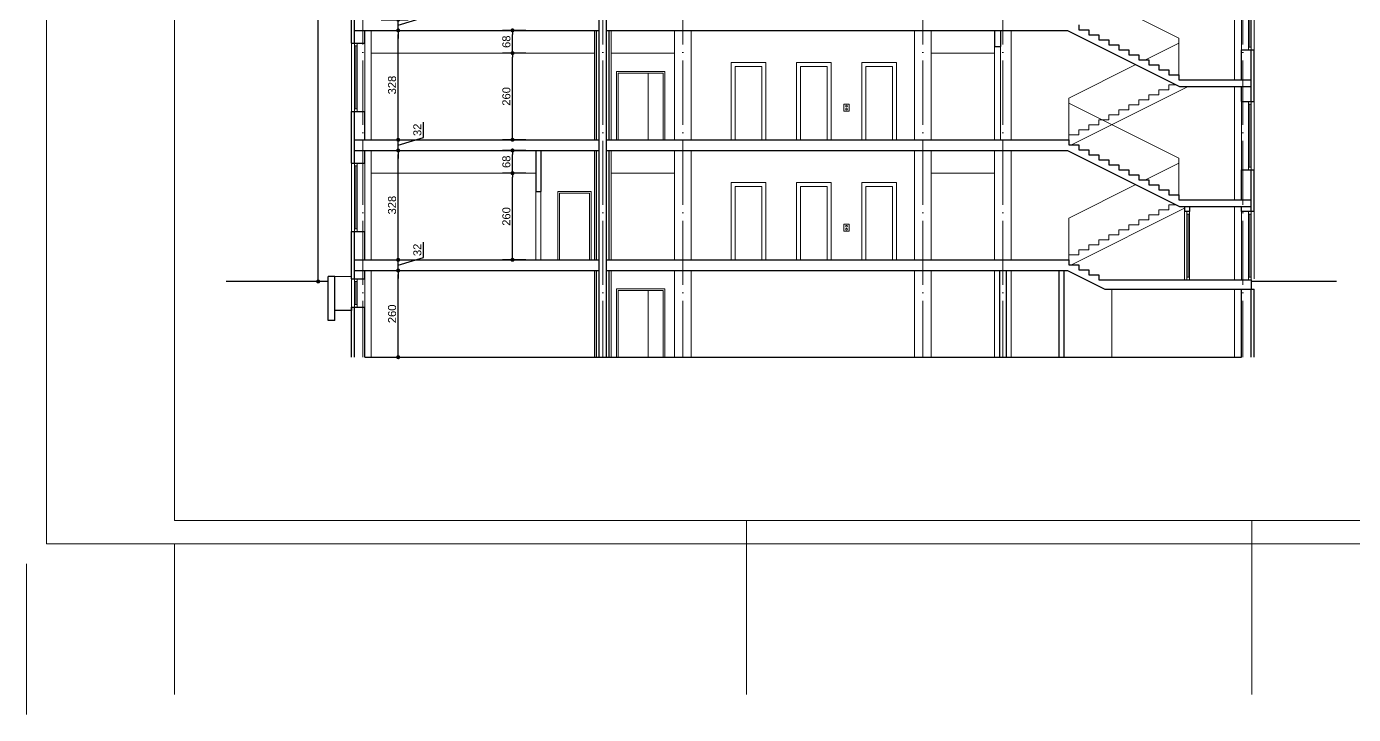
# Model space of a CAD drawing. Header units: millimetres. Extents: x 54 to 8480, y -22812 to 17434.
# Drawn here: x 2169 to 6150, y -22812 to -20749 of the extents above; entities that cross this region are included whole.
import ezdxf

# ---------------------------------------------------------------- set-up
doc = ezdxf.new("R2010")
doc.units = ezdxf.units.MM
doc.linetypes.add('ACAD_ISO04W100', pattern=[30, 24, -3, 0, -3])
for name, color, linetype, lineweight in [('PLATFORMA', 7, 'Continuous', 0), ('STOLARKA', 97, 'Continuous', 0), ('wymiary', 150, 'Continuous', 0)]:
    doc.layers.add(name, color=color, linetype=linetype, lineweight=lineweight)
doc.styles.get("Standard").update_dxf_attribs({"font": 'arial.ttf'})
doc.dimstyles.new('ISO-25', dxfattribs={"dimtxt": 24, "dimasz": 12, "dimexe": 30, "dimexo": 30, "dimgap": 6, "dimtad": 1, "dimdec": 0, "dimtxsty": 'Standard', "dimblk": 'DOT', "dimcen": 2.5, "dimadec": 0, "dimazin": 0, "dimtfac": 1, "dimtdec": 0, "dimtmove": 0, "dimatfit": 3, "dimldrblk": 'DOT', "dimfxl": 1, "dimarcsym": 0})

# ---------------------------------------------------------------- blocks, each defined once
blk = doc.blocks.new('A$C41D605FD')
at = {"linetype": 'Continuous', "lineweight": 0}
for points in [[(-100, 0), (0, 0), (0, 205), (-100, 205)], [(-95, 0), (-5, 0), (-5, 200), (-95, 200)]]:
    blk.add_lwpolyline(points, close=True, dxfattribs=at)
blk = doc.blocks.new('A$C68801B34')
at = {"linetype": 'Continuous', "lineweight": 0}
for points in [[(-145, 0), (0, 0), (0, 205), (-145, 205)], [(-140, 0), (-50, 0), (-50, 200), (-140, 200)], [(-50, 200), (-5, 200), (-5, 0), (-50, 0)]]:
    blk.add_lwpolyline(points, close=True, dxfattribs=at)
blk = doc.blocks.new('_Dot')
at = {"color": 0, "linetype": 'ByBlock', "lineweight": -2}
blk.add_line((-0.5, 0), (-1, 0), dxfattribs=at)
at = {"color": 0, "linetype": 'ByBlock', "lineweight": 0, "const_width": 0.5}
blk.add_lwpolyline([(-0.25, 0, 1), (0.25, 0, 1)], format="xyb", close=True, dxfattribs=at)
blk = doc.blocks.new('*D838')
at = {"layer": 'Defpoints', "color": 0, "linetype": 'Continuous', "lineweight": 0}
for p in [(3202.6, -21480.6), (3284, -21480.6), (3202.6, -21740.6)]:
    blk.add_point(p, dxfattribs=at)
at = {"layer": 'wymiary', "color": 0, "linetype": 'Continuous', "lineweight": -2}
for p, q in [((3232.6, -21480.6), (3314, -21480.6)), ((3284, -21728.6), (3284, -21492.6)), ((3232.6, -21740.6), (3314, -21740.6))]:
    blk.add_line(p, q, dxfattribs=at)
at = {"layer": 'wymiary', "color": 0, "linetype": 'Continuous', "lineweight": -2, "xscale": 12, "yscale": 12, "zscale": 12}
for p, rotation in [((3284, -21480.6), 90), ((3284, -21740.6), 270)]:
    blk.add_blockref('_Dot', p, dxfattribs=dict(at, rotation=rotation))
at = {"layer": 'wymiary', "color": 0, "linetype": 'Continuous', "lineweight": 0, "insert": (3265.7, -21610.6), "char_height": 24, "attachment_point": 5, "rotation": 90}
blk.add_mtext('260', dxfattribs=at)
blk = doc.blocks.new('*D839')
at = {"layer": 'Defpoints', "color": 0, "linetype": 'Continuous', "lineweight": 0}
for p in [(3202.6, -21448.6), (3284, -21448.6), (3202.6, -21480.6)]:
    blk.add_point(p, dxfattribs=at)
at = {"layer": 'wymiary', "color": 0, "linetype": 'Continuous', "lineweight": -2}
for p, q in [((3359.8, -21441.9), (3359.8, -21395.8)), ((3232.6, -21448.6), (3314, -21448.6)), ((3284, -21436.6), (3284, -21424.6)), ((3284, -21464.6), (3359.8, -21441.9)), ((3284, -21480.6), (3284, -21448.6)), ((3284, -21480.6), (3284, -21448.6)), ((3232.6, -21480.6), (3314, -21480.6)), ((3284, -21492.6), (3284, -21504.6))]:
    blk.add_line(p, q, dxfattribs=at)
at = {"layer": 'wymiary', "color": 0, "linetype": 'Continuous', "lineweight": -2, "xscale": 12, "yscale": 12, "zscale": 12}
for p, rotation in [((3284, -21448.6), 270), ((3284, -21480.6), 90)]:
    blk.add_blockref('_Dot', p, dxfattribs=dict(at, rotation=rotation))
at = {"layer": 'wymiary', "color": 0, "linetype": 'Continuous', "lineweight": 0, "insert": (3341.5, -21418.8), "char_height": 24, "attachment_point": 5, "rotation": 90}
blk.add_mtext('32', dxfattribs=at)
blk = doc.blocks.new('*D840')
at = {"layer": 'Defpoints', "color": 0, "linetype": 'Continuous', "lineweight": 0}
for p in [(3202.6, -21120.6), (3284, -21120.6), (3202.6, -21448.6)]:
    blk.add_point(p, dxfattribs=at)
at = {"layer": 'wymiary', "color": 0, "linetype": 'Continuous', "lineweight": -2}
for p, q in [((3232.6, -21120.6), (3314, -21120.6)), ((3284, -21436.6), (3284, -21132.6)), ((3232.6, -21448.6), (3314, -21448.6))]:
    blk.add_line(p, q, dxfattribs=at)
at = {"layer": 'wymiary', "color": 0, "linetype": 'Continuous', "lineweight": -2, "xscale": 12, "yscale": 12, "zscale": 12}
for p, rotation in [((3284, -21120.6), 90), ((3284, -21448.6), 270)]:
    blk.add_blockref('_Dot', p, dxfattribs=dict(at, rotation=rotation))
at = {"layer": 'wymiary', "color": 0, "linetype": 'Continuous', "lineweight": 0, "insert": (3265.7, -21284.6), "char_height": 24, "attachment_point": 5, "rotation": 90}
blk.add_mtext('328', dxfattribs=at)
blk = doc.blocks.new('*D841')
at = {"layer": 'Defpoints', "color": 0, "linetype": 'Continuous', "lineweight": 0}
for p in [(3202.6, -21088.6), (3284, -21088.6), (3202.6, -21120.6)]:
    blk.add_point(p, dxfattribs=at)
at = {"layer": 'wymiary', "color": 0, "linetype": 'Continuous', "lineweight": -2}
for p, q in [((3359.8, -21081.9), (3359.8, -21035.8)), ((3232.6, -21088.6), (3314, -21088.6)), ((3284, -21076.6), (3284, -21064.6)), ((3284, -21104.6), (3359.8, -21081.9)), ((3284, -21120.6), (3284, -21088.6)), ((3284, -21120.6), (3284, -21088.6)), ((3232.6, -21120.6), (3314, -21120.6)), ((3284, -21132.6), (3284, -21144.6))]:
    blk.add_line(p, q, dxfattribs=at)
at = {"layer": 'wymiary', "color": 0, "linetype": 'Continuous', "lineweight": -2, "xscale": 12, "yscale": 12, "zscale": 12}
for p, rotation in [((3284, -21088.6), 270), ((3284, -21120.6), 90)]:
    blk.add_blockref('_Dot', p, dxfattribs=dict(at, rotation=rotation))
at = {"layer": 'wymiary', "color": 0, "linetype": 'Continuous', "lineweight": 0, "insert": (3341.5, -21058.8), "char_height": 24, "attachment_point": 5, "rotation": 90}
blk.add_mtext('32', dxfattribs=at)
blk = doc.blocks.new('*D842')
at = {"layer": 'Defpoints', "color": 0, "linetype": 'Continuous', "lineweight": 0}
for p in [(3202.6, -20760.6), (3284, -20760.6), (3202.6, -21088.6)]:
    blk.add_point(p, dxfattribs=at)
at = {"layer": 'wymiary', "color": 0, "linetype": 'Continuous', "lineweight": -2}
for p, q in [((3232.6, -20760.6), (3314, -20760.6)), ((3284, -21076.6), (3284, -20772.6)), ((3232.6, -21088.6), (3314, -21088.6))]:
    blk.add_line(p, q, dxfattribs=at)
at = {"layer": 'wymiary', "color": 0, "linetype": 'Continuous', "lineweight": -2, "xscale": 12, "yscale": 12, "zscale": 12}
for p, rotation in [((3284, -20760.6), 90), ((3284, -21088.6), 270)]:
    blk.add_blockref('_Dot', p, dxfattribs=dict(at, rotation=rotation))
at = {"layer": 'wymiary', "color": 0, "linetype": 'Continuous', "lineweight": 0, "insert": (3265.7, -20924.6), "char_height": 24, "attachment_point": 5, "rotation": 90}
blk.add_mtext('328', dxfattribs=at)
blk = doc.blocks.new('*D843')
at = {"layer": 'Defpoints', "color": 0, "linetype": 'Continuous', "lineweight": 0}
for p in [(3202.6, -20728.6), (3284, -20728.6), (3202.6, -20760.6)]:
    blk.add_point(p, dxfattribs=at)
at = {"layer": 'wymiary', "color": 0, "linetype": 'Continuous', "lineweight": -2}
for p, q in [((3359.8, -20721.9), (3359.8, -20675.8)), ((3232.6, -20728.6), (3314, -20728.6)), ((3284, -20716.6), (3284, -20704.6)), ((3284, -20744.6), (3359.8, -20721.9)), ((3284, -20760.6), (3284, -20728.6)), ((3284, -20760.6), (3284, -20728.6)), ((3232.6, -20760.6), (3314, -20760.6)), ((3284, -20772.6), (3284, -20784.6))]:
    blk.add_line(p, q, dxfattribs=at)
at = {"layer": 'wymiary', "color": 0, "linetype": 'Continuous', "lineweight": -2, "xscale": 12, "yscale": 12, "zscale": 12}
for p, rotation in [((3284, -20728.6), 270), ((3284, -20760.6), 90)]:
    blk.add_blockref('_Dot', p, dxfattribs=dict(at, rotation=rotation))
at = {"layer": 'wymiary', "color": 0, "linetype": 'Continuous', "lineweight": 0, "insert": (3341.5, -20698.8), "char_height": 24, "attachment_point": 5, "rotation": 90}
blk.add_mtext('32', dxfattribs=at)
blk = doc.blocks.new('*D853')
at = {"layer": 'Defpoints', "color": 0, "linetype": 'Continuous', "lineweight": 0}
for p in [(3626.9, -21188.6), (3696.6, -21188.6), (3696.6, -21448.6)]:
    blk.add_point(p, dxfattribs=at)
at = {"layer": 'wymiary', "color": 0, "linetype": 'Continuous', "lineweight": -2}
for p, q in [((3666.6, -21188.6), (3596.9, -21188.6)), ((3626.9, -21436.6), (3626.9, -21200.6)), ((3666.6, -21448.6), (3596.9, -21448.6))]:
    blk.add_line(p, q, dxfattribs=at)
at = {"layer": 'wymiary', "color": 0, "linetype": 'Continuous', "lineweight": -2, "xscale": 12, "yscale": 12, "zscale": 12}
for p, rotation in [((3626.9, -21188.6), 90), ((3626.9, -21448.6), 270)]:
    blk.add_blockref('_Dot', p, dxfattribs=dict(at, rotation=rotation))
at = {"layer": 'wymiary', "color": 0, "linetype": 'Continuous', "lineweight": 0, "insert": (3608.6, -21318.6), "char_height": 24, "attachment_point": 5, "rotation": 90}
blk.add_mtext('260', dxfattribs=at)
blk = doc.blocks.new('*D854')
at = {"layer": 'Defpoints', "color": 0, "linetype": 'Continuous', "lineweight": 0}
for p in [(3626.9, -21120.6), (3696.6, -21120.6), (3696.6, -21188.6)]:
    blk.add_point(p, dxfattribs=at)
at = {"layer": 'wymiary', "color": 0, "linetype": 'Continuous', "lineweight": -2}
for p, q in [((3666.6, -21120.6), (3596.9, -21120.6)), ((3626.9, -21176.6), (3626.9, -21132.6)), ((3666.6, -21188.6), (3596.9, -21188.6))]:
    blk.add_line(p, q, dxfattribs=at)
at = {"layer": 'wymiary', "color": 0, "linetype": 'Continuous', "lineweight": -2, "xscale": 12, "yscale": 12, "zscale": 12}
for p, rotation in [((3626.9, -21120.6), 90), ((3626.9, -21188.6), 270)]:
    blk.add_blockref('_Dot', p, dxfattribs=dict(at, rotation=rotation))
at = {"layer": 'wymiary', "color": 0, "linetype": 'Continuous', "lineweight": 0, "insert": (3608.6, -21154.6), "char_height": 24, "attachment_point": 5, "rotation": 90}
blk.add_mtext('68', dxfattribs=at)
blk = doc.blocks.new('*D828')
at = {"layer": 'Defpoints', "color": 0, "linetype": 'Continuous', "lineweight": 0}
for p in [(3626.9, -20828.6), (3696.6, -20828.6), (3696.6, -21088.6)]:
    blk.add_point(p, dxfattribs=at)
at = {"layer": 'wymiary', "color": 0, "linetype": 'Continuous', "lineweight": -2}
for p, q in [((3666.6, -20828.6), (3596.9, -20828.6)), ((3626.9, -21076.6), (3626.9, -20840.6)), ((3666.6, -21088.6), (3596.9, -21088.6))]:
    blk.add_line(p, q, dxfattribs=at)
at = {"layer": 'wymiary', "color": 0, "linetype": 'Continuous', "lineweight": -2, "xscale": 12, "yscale": 12, "zscale": 12}
for p, rotation in [((3626.9, -20828.6), 90), ((3626.9, -21088.6), 270)]:
    blk.add_blockref('_Dot', p, dxfattribs=dict(at, rotation=rotation))
at = {"layer": 'wymiary', "color": 0, "linetype": 'Continuous', "lineweight": 0, "insert": (3608.6, -20958.6), "char_height": 24, "attachment_point": 5, "rotation": 90}
blk.add_mtext('260', dxfattribs=at)
blk = doc.blocks.new('*D829')
at = {"layer": 'Defpoints', "color": 0, "linetype": 'Continuous', "lineweight": 0}
for p in [(3626.9, -20760.6), (3696.6, -20760.6), (3696.6, -20828.6)]:
    blk.add_point(p, dxfattribs=at)
at = {"layer": 'wymiary', "color": 0, "linetype": 'Continuous', "lineweight": -2}
for p, q in [((3666.6, -20760.6), (3596.9, -20760.6)), ((3626.9, -20816.6), (3626.9, -20772.6)), ((3666.6, -20828.6), (3596.9, -20828.6))]:
    blk.add_line(p, q, dxfattribs=at)
at = {"layer": 'wymiary', "color": 0, "linetype": 'Continuous', "lineweight": -2, "xscale": 12, "yscale": 12, "zscale": 12}
for p, rotation in [((3626.9, -20760.6), 90), ((3626.9, -20828.6), 270)]:
    blk.add_blockref('_Dot', p, dxfattribs=dict(at, rotation=rotation))
at = {"layer": 'wymiary', "color": 0, "linetype": 'Continuous', "lineweight": 0, "insert": (3608.6, -20794.6), "char_height": 24, "attachment_point": 5, "rotation": 90}
blk.add_mtext('68', dxfattribs=at)
blk = doc.blocks.new('*D855')
at = {"layer": 'Defpoints', "color": 0, "linetype": 'Continuous', "lineweight": 0}
for p in [(3043.9, -18930.6), (3143.6, -18930.6), (3073.6, -21513.6)]:
    blk.add_point(p, dxfattribs=at)
at = {"layer": 'wymiary', "color": 0, "linetype": 'Continuous', "lineweight": -2}
for p, q in [((3113.6, -18930.6), (3013.9, -18930.6)), ((3043.9, -21501.6), (3043.9, -18942.6)), ((3043.6, -21513.6), (3013.9, -21513.6))]:
    blk.add_line(p, q, dxfattribs=at)
at = {"layer": 'wymiary', "color": 0, "linetype": 'Continuous', "lineweight": -2, "xscale": 12, "yscale": 12, "zscale": 12}
for p, rotation in [((3043.9, -18930.6), 90), ((3043.9, -21513.6), 270)]:
    blk.add_blockref('_Dot', p, dxfattribs=dict(at, rotation=rotation))
at = {"layer": 'wymiary', "color": 0, "linetype": 'Continuous', "lineweight": 0, "insert": (3025.6, -20222.1), "char_height": 24, "attachment_point": 5, "rotation": 90}
blk.add_mtext('2583', dxfattribs=at)

msp = doc.modelspace()

# ---------------------------------------------------------------- linework, layer by layer
at = {"color": 132, "linetype": 'ACAD_ISO04W100', "lineweight": 0, "ltscale": 8}
for p, q in [((3177.6, -18930.6), (3177.6, -21740.6)), ((3897.6, -18930.6), (3897.6, -21740.6)), ((4137.6, -18930.6), (4137.6, -21740.6)), ((4857.6, -18930.6), (4857.6, -21740.6)), ((5097.6, -18930.6), (5097.6, -21740.6)), ((5817.6, -18930.6), (5817.6, -21740.6))]:
    msp.add_line(p, q, dxfattribs=at)
at = {"linetype": 'Continuous', "lineweight": 30}
for p, q in [((3886.6, -21740.6), (3886.6, -18930.6)), ((3908.6, -21740.6), (3908.6, -18930.6)), ((3143.6, -20798.6), (3143.6, -20643.6)), ((3152.6, -20798.6), (3152.6, -20643.6)), ((3152.6, -20760.6), (3886.6, -20760.6)), ((3183.6, -20798.6), (3183.6, -20760.6)), ((3878.6, -21088.6), (3878.6, -20760.6)), ((3908.6, -20760.6), (5292.1, -20760.6)), ((3916.6, -21088.6), (3916.6, -20760.6)), ((5072.6, -20760.6), (5072.6, -20808.6)), ((5090.6, -20760.6), (5090.6, -20808.6)), ((5292.1, -20760.6), (5628.1, -20928.6)), ((5326.1, -20743.6), (5326.1, -20758.6)), ((5326.1, -20758.6), (5356.1, -20758.6)), ((5356.1, -20758.6), (5356.1, -20773.6)), ((5356.1, -20773.6), (5386.1, -20773.6)), ((5386.1, -20773.6), (5386.1, -20788.6)), ((3143.6, -20798.6), (3183.6, -20798.6)), ((5072.6, -20808.6), (5090.6, -20808.6)), ((5386.1, -20788.6), (5416.1, -20788.6)), ((5416.1, -20788.6), (5416.1, -20803.6)), ((5416.1, -20803.6), (5446.1, -20803.6)), ((5446.1, -20803.6), (5446.1, -20818.6)), ((5446.1, -20818.6), (5476.1, -20818.6)), ((5476.1, -20818.6), (5476.1, -20833.6)), ((5814.1, -20908.6), (5814.1, -20818.6)), ((5814.1, -20818.6), (5851.6, -20818.6)), ((5842.6, -20973.6), (5842.6, -20818.6)), ((5851.6, -20973.6), (5851.6, -20818.6)), ((5476.1, -20833.6), (5506.1, -20833.6)), ((5506.1, -20833.6), (5506.1, -20848.6)), ((5506.1, -20848.6), (5536.1, -20848.6)), ((5536.1, -20848.6), (5536.1, -20863.6)), ((5536.1, -20863.6), (5566.1, -20863.6)), ((5566.1, -20863.6), (5566.1, -20878.6)), ((5566.1, -20878.6), (5596.1, -20878.6)), ((5596.1, -20878.6), (5596.1, -20893.6)), ((5596.1, -20893.6), (5626.1, -20893.6)), ((5626.1, -20893.6), (5626.1, -20908.6)), ((5626.1, -20908.6), (5842.6, -20908.6)), ((5628.1, -20928.6), (5842.6, -20928.6)), ((5814.1, -20973.6), (5814.1, -20928.6)), ((5814.1, -20973.6), (5851.6, -20973.6)), ((3143.6, -21158.6), (3143.6, -21003.6)), ((3143.6, -21003.6), (3183.6, -21003.6)), ((3152.6, -21158.6), (3152.6, -21003.6)), ((3183.6, -21088.6), (3183.6, -21003.6)), ((3152.6, -21088.6), (3886.6, -21088.6)), ((3908.6, -21088.6), (5296.1, -21088.6)), ((5296.1, -21088.6), (5296.1, -21103.6)), ((3152.6, -21120.6), (3886.6, -21120.6)), ((3183.6, -21158.6), (3183.6, -21120.6)), ((3696.6, -21120.6), (3696.6, -21243.6)), ((3711.6, -21120.6), (3711.6, -21243.6)), ((3878.6, -21448.6), (3878.6, -21120.6)), ((3908.6, -21120.6), (5292.1, -21120.6)), ((3916.6, -21448.6), (3916.6, -21120.6)), ((5292.1, -21120.6), (5628.1, -21288.6)), ((5296.1, -21103.6), (5326.1, -21103.6)), ((5326.1, -21103.6), (5326.1, -21118.6)), ((5326.1, -21118.6), (5356.1, -21118.6)), ((5356.1, -21118.6), (5356.1, -21133.6)), ((5356.1, -21133.6), (5386.1, -21133.6)), ((5386.1, -21133.6), (5386.1, -21148.6)), ((3143.6, -21158.6), (3183.6, -21158.6)), ((5386.1, -21148.6), (5416.1, -21148.6)), ((5416.1, -21148.6), (5416.1, -21163.6)), ((5416.1, -21163.6), (5446.1, -21163.6)), ((5446.1, -21163.6), (5446.1, -21178.6)), ((5446.1, -21178.6), (5476.1, -21178.6)), ((5476.1, -21178.6), (5476.1, -21193.6)), ((5476.1, -21193.6), (5506.1, -21193.6)), ((5506.1, -21193.6), (5506.1, -21208.6)), ((5506.1, -21208.6), (5536.1, -21208.6)), ((5536.1, -21208.6), (5536.1, -21223.6)), ((5814.1, -21268.6), (5814.1, -21178.6)), ((5814.1, -21178.6), (5851.6, -21178.6)), ((5842.6, -21303.6), (5842.6, -21178.6)), ((5851.6, -21303.6), (5851.6, -21178.6)), ((3696.6, -21243.6), (3711.6, -21243.6)), ((5536.1, -21223.6), (5566.1, -21223.6)), ((5566.1, -21223.6), (5566.1, -21238.6)), ((5566.1, -21238.6), (5596.1, -21238.6)), ((5596.1, -21238.6), (5596.1, -21253.6)), ((5596.1, -21253.6), (5626.1, -21253.6)), ((5626.1, -21253.6), (5626.1, -21268.6)), ((5626.1, -21268.6), (5842.6, -21268.6)), ((5628.1, -21288.6), (5842.6, -21288.6)), ((5643.1, -21288.6), (5643.1, -21303.6)), ((5658.1, -21288.6), (5658.1, -21303.6)), ((5814.1, -21303.6), (5814.1, -21288.6)), ((5658.1, -21303.6), (5643.1, -21303.6)), ((5851.6, -21303.6), (5814.1, -21303.6)), ((3143.6, -21505.6), (3143.6, -21363.6)), ((3143.6, -21363.6), (3183.6, -21363.6)), ((3152.6, -21505.6), (3152.6, -21363.6)), ((3183.6, -21448.6), (3183.6, -21363.6)), ((3152.6, -21448.6), (3886.6, -21448.6)), ((3908.6, -21448.6), (5296.1, -21448.6)), ((5296.1, -21448.6), (5296.1, -21463.6)), ((3152.6, -21480.6), (3886.6, -21480.6)), ((3183.6, -21505.6), (3183.6, -21480.6)), ((3878.6, -21740.6), (3878.6, -21480.6)), ((3908.6, -21480.6), (5292.1, -21480.6)), ((3916.6, -21740.6), (3916.6, -21480.6)), ((5087.6, -21480.6), (5087.6, -21740.6)), ((5107.6, -21480.6), (5107.6, -21740.6)), ((5266.1, -21480.6), (5266.1, -21740.6)), ((5281.1, -21480.6), (5281.1, -21740.6)), ((5292.1, -21480.6), (5404.1, -21536.6)), ((5296.1, -21463.6), (5326.1, -21463.6)), ((5326.1, -21463.6), (5326.1, -21478.6)), ((5326.1, -21478.6), (5356.1, -21478.6)), ((5356.1, -21478.6), (5356.1, -21493.6)), ((5356.1, -21493.6), (5386.1, -21493.6)), ((5386.1, -21493.6), (5386.1, -21508.6)), ((3073.6, -21513.6), (2768.2, -21513.6)), ((3073.6, -21630.6), (3073.6, -21498.6)), ((3093.6, -21498.6), (3073.6, -21498.6)), ((3093.6, -21630.6), (3093.6, -21498.6)), ((3143.6, -21505.6), (3183.6, -21505.6)), ((5386.1, -21508.6), (5842.6, -21508.6)), ((5842.6, -21508.6), (5842.6, -21536.6)), ((6098.4, -21513.6), (5842.6, -21513.6)), ((5404.1, -21536.6), (5851.6, -21536.6)), ((5814.1, -21740.6), (5814.1, -21536.6)), ((5842.6, -21740.6), (5842.6, -21536.6)), ((5851.6, -21740.6), (5851.6, -21536.6)), ((3143.6, -21600.6), (3093.6, -21600.6)), ((3143.6, -21740.6), (3143.6, -21590.6)), ((3143.6, -21590.6), (3183.6, -21590.6)), ((3143.6, -21590.6), (3143.6, -21600.6)), ((3152.6, -21740.6), (3152.6, -21590.6)), ((3183.6, -21740.6), (3183.6, -21590.6)), ((3093.6, -21630.6), (3073.6, -21630.6)), ((3183.6, -21740.6), (5814.1, -21740.6))]:
    msp.add_line(p, q, dxfattribs=at)
at = {"linetype": 'Continuous', "lineweight": 0}
for p, q in [((5792.6, -20908.6), (5792.6, -20568.6)), ((5626.1, -20783.6), (5296.1, -20618.6)), ((3202.6, -21088.6), (3202.6, -20760.6)), ((3872.6, -21088.6), (3872.6, -20760.6)), ((3922.6, -21088.6), (3922.6, -20760.6)), ((4112.6, -21088.6), (4112.6, -20760.6)), ((4162.6, -21088.6), (4162.6, -20760.6)), ((4832.6, -21088.6), (4832.6, -20760.6)), ((4882.6, -21088.6), (4882.6, -20760.6)), ((5122.6, -21088.6), (5122.6, -20760.6)), ((5072.6, -21088.6), (5072.6, -20808.6)), ((5090.6, -20808.6), (5090.6, -21088.6)), ((5626.1, -20798.6), (5526.1, -20848.6)), ((5626.1, -20783.6), (5626.1, -20908.6)), ((3202.6, -20828.6), (3872.6, -20828.6)), ((3922.6, -20828.6), (4112.6, -20828.6)), ((4882.6, -20828.6), (5072.6, -20828.6)), ((5497.1, -20863.1), (5296.1, -20963.6)), ((5654.1, -20928.6), (5304.1, -21103.6)), ((5596.1, -20938.6), (5596.1, -20923.6)), ((5596.1, -20923.6), (5618.1, -20923.6)), ((5792.6, -21268.6), (5792.6, -20928.6)), ((5296.1, -20963.6), (5296.1, -21088.6)), ((5506.1, -20983.6), (5506.1, -20968.6)), ((5506.1, -20968.6), (5536.1, -20968.6)), ((5536.1, -20968.6), (5536.1, -20953.6)), ((5536.1, -20953.6), (5566.1, -20953.6)), ((5566.1, -20953.6), (5566.1, -20938.6)), ((5566.1, -20938.6), (5596.1, -20938.6)), ((5626.1, -21143.6), (5296.1, -20978.6)), ((5416.1, -21028.6), (5416.1, -21013.6)), ((5416.1, -21013.6), (5446.1, -21013.6)), ((5446.1, -21013.6), (5446.1, -20998.6)), ((5446.1, -20998.6), (5476.1, -20998.6)), ((5476.1, -20998.6), (5476.1, -20983.6)), ((5476.1, -20983.6), (5506.1, -20983.6)), ((5356.1, -21058.6), (5356.1, -21043.6)), ((5356.1, -21043.6), (5386.1, -21043.6)), ((5386.1, -21043.6), (5386.1, -21028.6)), ((5386.1, -21028.6), (5416.1, -21028.6)), ((5296.1, -21088.6), (5296.1, -21073.6)), ((5296.1, -21073.6), (5326.1, -21073.6)), ((5326.1, -21073.6), (5326.1, -21058.6)), ((5326.1, -21058.6), (5356.1, -21058.6)), ((3202.6, -21448.6), (3202.6, -21120.6)), ((3872.6, -21448.6), (3872.6, -21120.6)), ((3922.6, -21448.6), (3922.6, -21120.6)), ((4112.6, -21448.6), (4112.6, -21120.6)), ((4162.6, -21448.6), (4162.6, -21120.6)), ((4832.6, -21448.6), (4832.6, -21120.6)), ((4882.6, -21448.6), (4882.6, -21120.6)), ((5072.6, -21448.6), (5072.6, -21120.6)), ((5122.6, -21448.6), (5122.6, -21120.6)), ((5626.1, -21158.6), (5526.1, -21208.6)), ((5626.1, -21143.6), (5626.1, -21268.6)), ((3202.6, -21188.6), (3696.6, -21188.6)), ((3922.6, -21188.6), (4112.6, -21188.6)), ((4882.6, -21188.6), (5072.6, -21188.6)), ((3696.6, -21448.6), (3696.6, -21243.6)), ((3711.6, -21448.6), (3711.6, -21243.6)), ((5497.1, -21223.1), (5296.1, -21323.6)), ((5643.1, -21294.1), (5304.1, -21463.6)), ((5596.1, -21298.6), (5596.1, -21283.6)), ((5596.1, -21283.6), (5618.1, -21283.6)), ((5792.6, -21508.6), (5792.6, -21288.6)), ((5814.1, -21508.6), (5814.1, -21288.6)), ((5296.1, -21323.6), (5296.1, -21448.6)), ((5506.1, -21343.6), (5506.1, -21328.6)), ((5506.1, -21328.6), (5536.1, -21328.6)), ((5536.1, -21328.6), (5536.1, -21313.6)), ((5536.1, -21313.6), (5566.1, -21313.6)), ((5566.1, -21313.6), (5566.1, -21298.6)), ((5566.1, -21298.6), (5596.1, -21298.6)), ((5643.1, -21303.6), (5643.1, -21508.6)), ((5416.1, -21388.6), (5416.1, -21373.6)), ((5416.1, -21373.6), (5446.1, -21373.6)), ((5446.1, -21373.6), (5446.1, -21358.6)), ((5446.1, -21358.6), (5476.1, -21358.6)), ((5476.1, -21358.6), (5476.1, -21343.6)), ((5476.1, -21343.6), (5506.1, -21343.6)), ((5356.1, -21418.6), (5356.1, -21403.6)), ((5356.1, -21403.6), (5386.1, -21403.6)), ((5386.1, -21403.6), (5386.1, -21388.6)), ((5386.1, -21388.6), (5416.1, -21388.6)), ((5296.1, -21448.6), (5296.1, -21433.6)), ((5296.1, -21433.6), (5326.1, -21433.6)), ((5326.1, -21433.6), (5326.1, -21418.6)), ((5326.1, -21418.6), (5356.1, -21418.6)), ((3202.6, -21740.6), (3202.6, -21480.6)), ((3872.6, -21740.6), (3872.6, -21480.6)), ((3922.6, -21740.6), (3922.6, -21480.6)), ((4112.6, -21740.6), (4112.6, -21480.6)), ((4162.6, -21740.6), (4162.6, -21480.6)), ((4832.6, -21740.6), (4832.6, -21480.6)), ((4882.6, -21740.6), (4882.6, -21480.6)), ((5072.6, -21740.6), (5072.6, -21480.6)), ((5122.6, -21740.6), (5122.6, -21480.6)), ((3093.6, -21498.6), (3143.6, -21498.6)), ((5425.1, -21536.6), (5425.1, -21740.6)), ((5792.6, -21740.6), (5792.6, -21536.6))]:
    msp.add_line(p, q, dxfattribs=at)
for points in [[(4282.6, -21088.6), (4386.6, -21088.6), (4386.6, -20856.6), (4282.6, -20856.6)], [(4478.6, -21088.6), (4582.6, -21088.6), (4582.6, -20856.6), (4478.6, -20856.6)], [(4674.6, -21088.6), (4778.6, -21088.6), (4778.6, -20856.6), (4674.6, -20856.6)], [(4294.6, -21088.6), (4374.6, -21088.6), (4374.6, -20868.6), (4294.6, -20868.6)], [(4490.6, -21088.6), (4570.6, -21088.6), (4570.6, -20868.6), (4490.6, -20868.6)], [(4686.6, -21088.6), (4766.6, -21088.6), (4766.6, -20868.6), (4686.6, -20868.6)], [(4621.2, -20982.1), (4636.7, -20982.1), (4636.7, -21002.5), (4621.2, -21002.5)], [(4282.6, -21448.6), (4386.6, -21448.6), (4386.6, -21216.6), (4282.6, -21216.6)], [(4478.6, -21448.6), (4582.6, -21448.6), (4582.6, -21216.6), (4478.6, -21216.6)], [(4674.6, -21448.6), (4778.6, -21448.6), (4778.6, -21216.6), (4674.6, -21216.6)], [(4294.6, -21448.6), (4374.6, -21448.6), (4374.6, -21228.6), (4294.6, -21228.6)], [(4490.6, -21448.6), (4570.6, -21448.6), (4570.6, -21228.6), (4490.6, -21228.6)], [(4686.6, -21448.6), (4766.6, -21448.6), (4766.6, -21228.6), (4686.6, -21228.6)], [(4621.2, -21342.1), (4636.7, -21342.1), (4636.7, -21362.5), (4621.2, -21362.5)]]:
    msp.add_lwpolyline(points, close=True, dxfattribs=at)
for centre in [(4629, -20987.8), (4629, -20996.8), (4629, -21347.8), (4629, -21356.8)]:
    msp.add_circle(centre, 2.55, dxfattribs=at)
at = {"layer": 'PLATFORMA', "color": 7, "lineweight": 0}
for p, q in [((2229.1, -18565.5), (2229.1, -22300.5)), ((2612.8, -18635.5), (2612.8, -22230.5)), ((2612.8, -22230.5), (7001.6, -22230.5)), ((4329.1, -22230.5), (4329.1, -22751.9)), ((5845.3, -22230.5), (5845.3, -22751.9)), ((2229.1, -22300.5), (7071.6, -22300.5)), ((2612.8, -22300.5), (2612.8, -22751.9)), ((2169.1, -22360.5), (2169.1, -22811.9))]:
    msp.add_line(p, q, dxfattribs=at)
at = {"layer": 'STOLARKA', "linetype": 'Continuous', "lineweight": 0}
for p, q in [((5814.1, -20613.6), (5814.1, -20818.6)), ((5851.6, -20613.6), (5851.6, -20818.6)), ((5838.6, -20621.6), (5838.6, -20810.6)), ((3143.6, -20798.6), (3143.6, -21003.6)), ((3156.6, -20806.6), (3156.6, -20995.6)), ((3183.6, -20798.6), (3183.6, -21003.6)), ((5814.1, -20973.6), (5814.1, -21178.6)), ((5851.6, -20973.6), (5851.6, -21178.6)), ((5838.6, -20981.6), (5838.6, -21170.6)), ((3143.6, -21158.6), (3143.6, -21363.6)), ((3156.6, -21166.6), (3156.6, -21355.6)), ((3183.6, -21158.6), (3183.6, -21363.6)), ((5654.1, -21311.6), (5654.1, -21500.6)), ((5814.1, -21303.6), (5814.1, -21505.4)), ((5838.6, -21311.6), (5838.6, -21500.6)), ((5851.6, -21300.4), (5851.6, -21505.4)), ((3143.6, -21505.6), (3143.6, -21590.6)), ((3156.6, -21513.6), (3156.6, -21582.6)), ((3183.6, -21505.6), (3183.6, -21590.6))]:
    msp.add_line(p, q, dxfattribs=at)
for points in [[(5842.6, -20818.6), (5834.6, -20818.6), (5834.6, -20613.6), (5842.6, -20613.6)], [(3152.6, -21003.6), (3160.6, -21003.6), (3160.6, -20798.6), (3152.6, -20798.6)], [(3152.6, -20806.6), (3160.6, -20806.6), (3160.6, -20798.6), (3152.6, -20798.6)], [(5842.6, -20818.6), (5834.6, -20818.6), (5834.6, -20810.6), (5842.6, -20810.6)], [(5842.6, -21178.6), (5834.6, -21178.6), (5834.6, -20973.6), (5842.6, -20973.6)], [(5842.6, -20981.6), (5834.6, -20981.6), (5834.6, -20973.6), (5842.6, -20973.6)], [(3152.6, -21003.6), (3160.6, -21003.6), (3160.6, -20995.6), (3152.6, -20995.6)], [(3152.6, -21363.6), (3160.6, -21363.6), (3160.6, -21158.6), (3152.6, -21158.6)], [(3152.6, -21166.6), (3160.6, -21166.6), (3160.6, -21158.6), (3152.6, -21158.6)], [(5842.6, -21178.6), (5834.6, -21178.6), (5834.6, -21170.6), (5842.6, -21170.6)], [(5658.1, -21508.6), (5650.1, -21508.6), (5650.1, -21303.6), (5658.1, -21303.6)], [(5658.1, -21311.6), (5650.1, -21311.6), (5650.1, -21303.6), (5658.1, -21303.6)], [(5842.6, -21508.6), (5834.6, -21508.6), (5834.6, -21303.6), (5842.6, -21303.6)], [(5842.6, -21311.6), (5834.6, -21311.6), (5834.6, -21303.6), (5842.6, -21303.6)], [(3152.6, -21363.6), (3160.6, -21363.6), (3160.6, -21355.6), (3152.6, -21355.6)], [(3152.6, -21590.6), (3160.6, -21590.6), (3160.6, -21505.6), (3152.6, -21505.6)], [(3152.6, -21513.6), (3160.6, -21513.6), (3160.6, -21505.6), (3152.6, -21505.6)], [(5658.1, -21508.6), (5650.1, -21508.6), (5650.1, -21500.6), (5658.1, -21500.6)], [(5842.6, -21508.6), (5834.6, -21508.6), (5834.6, -21500.6), (5842.6, -21500.6)], [(3152.6, -21590.6), (3160.6, -21590.6), (3160.6, -21582.6), (3152.6, -21582.6)]]:
    msp.add_lwpolyline(points, close=True, dxfattribs=at)

# ---------------------------------------------------------------- block references
at = {"linetype": 'Continuous', "lineweight": 30}
for name, p in [('A$C68801B34', (4083.8, -21088.6)), ('A$C41D605FD', (3862.6, -21448.6)), ('A$C68801B34', (4083.8, -21740.6))]:
    msp.add_blockref(name, p, dxfattribs=at)

# ---------------------------------------------------------------- dimensions: what is measured, and where the dimension line sits
at = {"layer": 'wymiary', "linetype": 'Continuous', "lineweight": 0}
for base, p1, p2, picture, middle in [((3043.9, -18930.6), (3073.6, -21513.6), (3143.6, -18930.6), '*D855', (3025.6, -20222.1)), ((3626.9, -20828.6), (3696.6, -21088.6), (3696.6, -20828.6), '*D828', (3608.6, -20958.6)), ((3626.9, -21188.6), (3696.6, -21448.6), (3696.6, -21188.6), '*D853', (3608.6, -21318.6)), ((3284, -21480.6), (3202.6, -21740.6), (3202.6, -21480.6), '*D838', (3265.7, -21610.6))]:
    dim = msp.add_linear_dim(base=base, p1=p1, p2=p2, angle=90, dimstyle='ISO-25', dxfattribs=at)
    dim.commit()
    dim.dimension.update_dxf_attribs({"geometry": picture, "text_midpoint": middle})
for base, p1, p2, picture, middle in [((3284, -20728.6), (3202.6, -20760.6), (3202.6, -20728.6), '*D843', (3341.5, -20715.9)), ((3284, -20760.6), (3202.6, -21088.6), (3202.6, -20760.6), '*D842', (3265.7, -20924.6)), ((3626.9, -20760.6), (3696.6, -20828.6), (3696.6, -20760.6), '*D829', (3608.6, -20794.6)), ((3284, -21088.6), (3202.6, -21120.6), (3202.6, -21088.6), '*D841', (3341.5, -21075.9)), ((3284, -21120.6), (3202.6, -21448.6), (3202.6, -21120.6), '*D840', (3265.7, -21284.6)), ((3626.9, -21120.6), (3696.6, -21188.6), (3696.6, -21120.6), '*D854', (3608.6, -21154.6)), ((3284, -21448.6), (3202.6, -21480.6), (3202.6, -21448.6), '*D839', (3341.5, -21435.9))]:
    dim = msp.add_linear_dim(base=base, p1=p1, p2=p2, angle=90, dimstyle='ISO-25', override={"dimtmove": 1}, dxfattribs=at)
    dim.commit()
    dim.dimension.update_dxf_attribs({"geometry": picture, "text_midpoint": middle})

doc.saveas('drawing.dxf')
